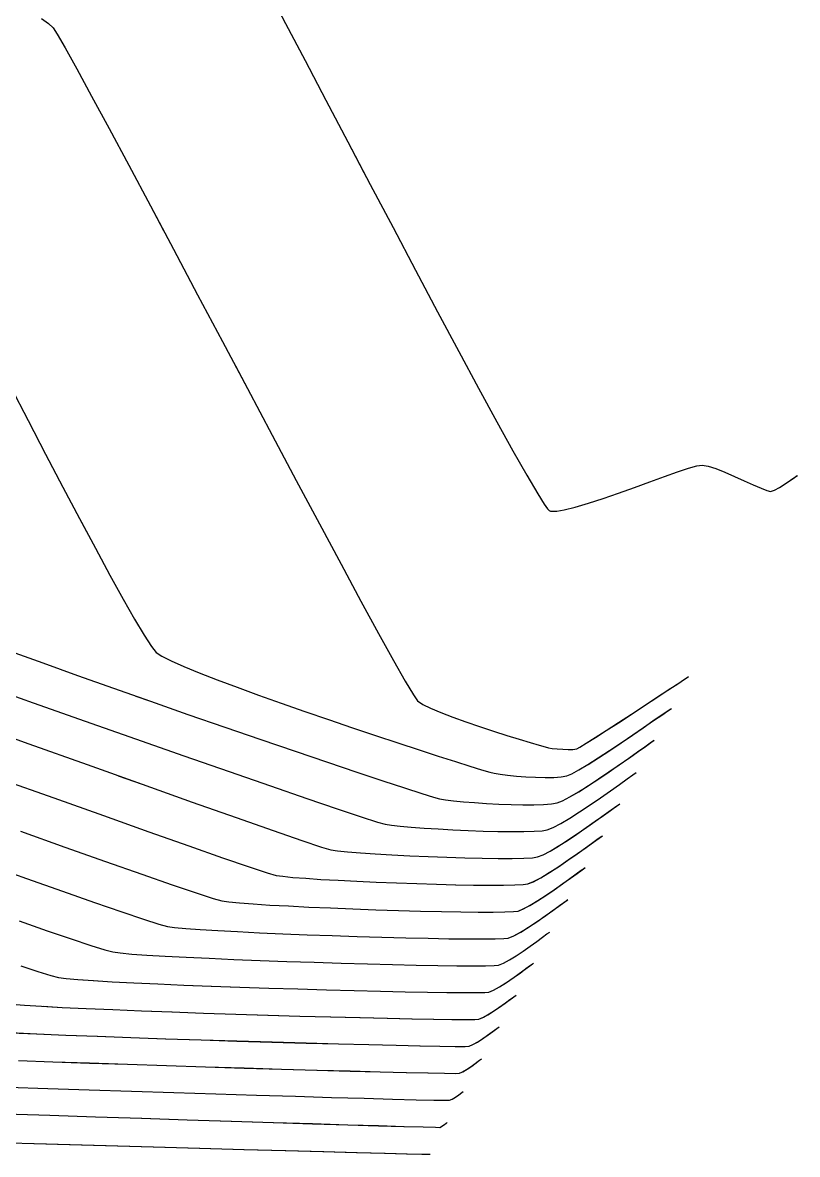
# Model space of a CAD drawing. Header units: metres. Extents: x 708868 to 711043, y 5411316 to 5413138.
# Drawn here: x 709448.2 to 709552.7, y 5411315.9 to 5411468.5 of the extents above; entities that cross this region are included whole.
import ezdxf

# ---------------------------------------------------------------- set-up
doc = ezdxf.new("R2010")
doc.units = ezdxf.units.M
for name, color, linetype in [('Rionegro 2010_Contours', 7, 'Continuous'), ('Rionegro 2014_Contours', 7, 'Continuous'), ('Rionegro 2018_Contours', 7, 'Continuous')]:
    doc.layers.add(name, color=color, linetype=linetype)

msp = doc.modelspace()

# ---------------------------------------------------------------- linework, layer by layer
at = {"layer": 'Rionegro 2010_Contours'}
for points in [[(709481.26, 5411472.94, 239), (709483.65, 5411468.39, 239), (709486.29, 5411463.39, 239), (709489.1, 5411458.03, 239), (709492.05, 5411452.42, 239), (709494.22, 5411448.29, 239)], [(709450.74, 5411469.02, 238), (709451.69, 5411468.35, 238), (709452.32, 5411467.79, 238), (709452.87, 5411466.95, 238), (709453.95, 5411465.07, 238), (709455.51, 5411462.24, 238), (709457.5, 5411458.59, 238), (709459.85, 5411454.22, 238), (709462.51, 5411449.25, 238), (709465.42, 5411443.78, 238), (709467.19, 5411440.46, 238)], [(709503.88, 5411430.02, 239), (709504.16, 5411429.5, 239), (709507.01, 5411424.16, 239), (709509.69, 5411419.18, 239), (709512.14, 5411414.67, 239), (709514.32, 5411410.73, 239), (709516.17, 5411407.46, 239), (709517.65, 5411404.95, 239), (709518.53, 5411403.57, 239), (709518.99, 5411402.94, 239), (709519.2, 5411402.72, 239), (709519.27, 5411402.67, 239), (709519.39, 5411402.63, 239), (709519.67, 5411402.59, 239), (709520.23, 5411402.61, 239), (709521.2, 5411402.77, 239), (709522.71, 5411403.14, 239), (709524.5, 5411403.67, 239), (709526.48, 5411404.32, 239), (709528.57, 5411405.05, 239), (709530.69, 5411405.82, 239), (709532.78, 5411406.58, 239), (709534.74, 5411407.29, 239), (709536.5, 5411407.92, 239), (709537.99, 5411408.41, 239), (709539.12, 5411408.73, 239), (709539.82, 5411408.83, 239), (709540.63, 5411408.69, 239), (709541.68, 5411408.34, 239), (709542.9, 5411407.86, 239), (709544.2, 5411407.29, 239), (709545.5, 5411406.7, 239), (709546.72, 5411406.15, 239), (709547.77, 5411405.69, 239), (709548.57, 5411405.38, 239), (709549.04, 5411405.28, 239), (709549.58, 5411405.44, 239), (709550.27, 5411405.81, 239), (709551.02, 5411406.28, 239), (709551.74, 5411406.77, 239), (709552.32, 5411407.18, 239), (709552.67, 5411407.41, 239)], [(709476.88, 5411422.2, 238), (709478.5, 5411419.16, 238), (709481.84, 5411412.87, 238), (709485.1, 5411406.74, 238), (709488.22, 5411400.9, 238), (709491.15, 5411395.44, 238), (709493.82, 5411390.48, 238), (709496.19, 5411386.12, 238), (709498.19, 5411382.49, 238), (709499.78, 5411379.69, 238), (709500.89, 5411377.83, 238), (709501.46, 5411377.01, 238), (709502.15, 5411376.56, 238), (709503.21, 5411376.04, 238), (709504.58, 5411375.46, 238), (709506.19, 5411374.84, 238), (709507.95, 5411374.21, 238), (709509.8, 5411373.57, 238), (709511.67, 5411372.95, 238), (709513.48, 5411372.37, 238), (709515.16, 5411371.85, 238), (709516.63, 5411371.4, 238), (709517.83, 5411371.05, 238), (709518.67, 5411370.81, 238), (709519.1, 5411370.7, 238), (709519.61, 5411370.62, 238), (709520.28, 5411370.55, 238), (709521.02, 5411370.5, 238), (709521.75, 5411370.47, 238), (709522.41, 5411370.49, 238), (709522.91, 5411370.57, 238), (709523.34, 5411370.79, 238), (709524.21, 5411371.31, 238), (709525.43, 5411372.08, 238), (709526.9, 5411373.02, 238), (709528.56, 5411374.09, 238), (709530.3, 5411375.23, 238), (709532.06, 5411376.39, 238), (709533.74, 5411377.49, 238), (709535.25, 5411378.5, 238), (709536.53, 5411379.34, 238), (709537.47, 5411379.96, 238), (709538.01, 5411380.31, 238)], [(709456.14, 5411401.12, 237), (709458, 5411397.63, 237), (709459.97, 5411393.98, 237), (709461.75, 5411390.76, 237), (709463.3, 5411388.03, 237), (709464.58, 5411385.87, 237), (709465.57, 5411384.35, 237), (709466.22, 5411383.56, 237), (709466.98, 5411383.06, 237), (709468.24, 5411382.43, 237), (709469.94, 5411381.68, 237), (709472.02, 5411380.82, 237), (709474.44, 5411379.88, 237), (709477.12, 5411378.87, 237), (709480.02, 5411377.81, 237), (709483.08, 5411376.72, 237), (709486.25, 5411375.61, 237), (709489.46, 5411374.5, 237), (709492.66, 5411373.41, 237), (709495.8, 5411372.35, 237), (709498.81, 5411371.35, 237), (709501.65, 5411370.42, 237), (709504.25, 5411369.57, 237), (709506.56, 5411368.83, 237), (709508.52, 5411368.21, 237), (709510.08, 5411367.73, 237), (709511.18, 5411367.41, 237), (709511.76, 5411367.26, 237), (709512.57, 5411367.13, 237), (709513.6, 5411367, 237), (709514.78, 5411366.88, 237), (709516.06, 5411366.79, 237), (709517.37, 5411366.72, 237), (709518.64, 5411366.69, 237), (709519.81, 5411366.71, 237), (709520.81, 5411366.78, 237), (709521.59, 5411366.92, 237), (709522.25, 5411367.2, 237), (709523.22, 5411367.73, 237), (709524.44, 5411368.46, 237), (709525.84, 5411369.35, 237), (709527.36, 5411370.35, 237), (709528.93, 5411371.39, 237), (709530.48, 5411372.44, 237), (709531.94, 5411373.45, 237), (709533.27, 5411374.36, 237), (709534.37, 5411375.12, 237), (709535.2, 5411375.69, 237), (709535.68, 5411376.02, 237)], [(709463.46, 5411377.67, 236), (709465.45, 5411376.97, 236), (709470.48, 5411375.21, 236), (709475.47, 5411373.48, 236), (709480.32, 5411371.81, 236), (709484.96, 5411370.23, 236), (709489.31, 5411368.75, 236), (709493.27, 5411367.42, 236), (709496.76, 5411366.25, 236), (709499.71, 5411365.28, 236), (709502.03, 5411364.53, 236), (709503.62, 5411364.04, 236), (709504.42, 5411363.82, 236), (709505.23, 5411363.69, 236), (709506.32, 5411363.56, 236), (709507.64, 5411363.43, 236), (709509.14, 5411363.31, 236), (709510.74, 5411363.2, 236), (709512.4, 5411363.11, 236), (709514.06, 5411363.05, 236), (709515.66, 5411363.01, 236), (709517.13, 5411363.01, 236), (709518.43, 5411363.05, 236), (709519.5, 5411363.14, 236), (709520.27, 5411363.28, 236), (709521.01, 5411363.57, 236), (709522, 5411364.09, 236), (709523.18, 5411364.78, 236), (709524.49, 5411365.61, 236), (709525.89, 5411366.52, 236), (709527.31, 5411367.48, 236), (709528.7, 5411368.44, 236), (709530.01, 5411369.36, 236), (709531.19, 5411370.19, 236), (709532.17, 5411370.89, 236), (709532.91, 5411371.42, 236), (709533.36, 5411371.72, 236)], [(709461.1, 5411366.94, 234), (709464.31, 5411365.79, 234), (709471.05, 5411363.39, 234), (709476.99, 5411361.29, 234), (709481.98, 5411359.54, 234), (709485.86, 5411358.19, 234), (709488.5, 5411357.31, 234), (709489.74, 5411356.94, 234), (709490.66, 5411356.8, 234), (709492.02, 5411356.67, 234), (709493.74, 5411356.53, 234), (709495.75, 5411356.39, 234), (709497.99, 5411356.26, 234), (709500.39, 5411356.14, 234), (709502.88, 5411356.03, 234), (709505.38, 5411355.94, 234), (709507.84, 5411355.87, 234), (709510.17, 5411355.81, 234), (709512.32, 5411355.79, 234), (709514.21, 5411355.79, 234), (709515.77, 5411355.82, 234), (709516.93, 5411355.88, 234), (709517.63, 5411355.99, 234), (709518.37, 5411356.28, 234), (709519.33, 5411356.78, 234), (709520.45, 5411357.45, 234), (709521.69, 5411358.24, 234), (709522.98, 5411359.1, 234), (709524.26, 5411359.98, 234), (709525.49, 5411360.85, 234), (709526.61, 5411361.64, 234), (709527.55, 5411362.32, 234), (709528.27, 5411362.83, 234), (709528.71, 5411363.13, 234)], [(709445.27, 5411366.49, 233), (709452.41, 5411363.94, 233), (709459.1, 5411361.55, 233), (709465.21, 5411359.38, 233), (709470.61, 5411357.47, 233), (709475.16, 5411355.88, 233), (709478.73, 5411354.66, 233), (709481.19, 5411353.85, 233), (709482.4, 5411353.5, 233), (709483.3, 5411353.37, 233), (709484.65, 5411353.23, 233), (709486.38, 5411353.1, 233), (709488.43, 5411352.96, 233), (709490.74, 5411352.83, 233), (709493.25, 5411352.7, 233), (709495.89, 5411352.59, 233), (709498.61, 5411352.48, 233), (709501.34, 5411352.38, 233), (709504.02, 5411352.3, 233), (709506.59, 5411352.24, 233), (709509, 5411352.19, 233), (709511.17, 5411352.17, 233), (709513.05, 5411352.17, 233), (709514.57, 5411352.2, 233), (709515.68, 5411352.25, 233), (709516.32, 5411352.34, 233), (709517.09, 5411352.65, 233), (709518.09, 5411353.18, 233), (709519.24, 5411353.88, 233), (709520.5, 5411354.7, 233), (709521.78, 5411355.57, 233), (709523.03, 5411356.45, 233), (709524.18, 5411357.27, 233), (709525.17, 5411357.97, 233), (709525.92, 5411358.52, 233), (709526.38, 5411358.83, 233)], [(709456.32, 5411356.45, 232), (709459.39, 5411355.37, 232), (709464.25, 5411353.66, 232), (709468.36, 5411352.23, 232), (709471.61, 5411351.13, 232), (709473.88, 5411350.39, 232), (709475.06, 5411350.06, 232), (709476, 5411349.92, 232), (709477.44, 5411349.78, 232), (709479.3, 5411349.64, 232), (709481.51, 5411349.5, 232), (709484.03, 5411349.37, 232), (709486.78, 5411349.23, 232), (709489.7, 5411349.1, 232), (709492.73, 5411348.98, 232), (709495.81, 5411348.87, 232), (709498.86, 5411348.77, 232), (709501.83, 5411348.69, 232), (709504.66, 5411348.62, 232), (709507.27, 5411348.58, 232), (709509.62, 5411348.55, 232), (709511.63, 5411348.55, 232), (709513.23, 5411348.57, 232), (709514.38, 5411348.62, 232), (709515, 5411348.69, 232), (709515.72, 5411348.98, 232), (709516.63, 5411349.46, 232), (709517.67, 5411350.09, 232), (709518.79, 5411350.82, 232), (709519.94, 5411351.6, 232), (709521.05, 5411352.38, 232), (709522.08, 5411353.12, 232), (709522.96, 5411353.76, 232), (709523.64, 5411354.24, 232), (709524.06, 5411354.54, 232)], [(709443.4, 5411354.96, 231), (709448.71, 5411353.07, 231), (709453.57, 5411351.35, 231), (709457.89, 5411349.84, 231), (709461.57, 5411348.58, 231), (709464.5, 5411347.59, 231), (709466.58, 5411346.93, 231), (709467.72, 5411346.61, 231), (709468.69, 5411346.48, 231), (709470.19, 5411346.34, 231), (709472.15, 5411346.19, 231), (709474.5, 5411346.05, 231), (709477.18, 5411345.91, 231), (709480.13, 5411345.76, 231), (709483.28, 5411345.63, 231), (709486.57, 5411345.5, 231), (709489.94, 5411345.38, 231), (709493.32, 5411345.26, 231), (709496.64, 5411345.17, 231), (709499.85, 5411345.08, 231), (709502.88, 5411345.01, 231), (709505.67, 5411344.96, 231), (709508.14, 5411344.93, 231), (709510.24, 5411344.92, 231), (709511.91, 5411344.94, 231), (709513.08, 5411344.98, 231), (709513.68, 5411345.05, 231), (709514.43, 5411345.34, 231), (709515.36, 5411345.85, 231), (709516.42, 5411346.5, 231), (709517.54, 5411347.24, 231), (709518.64, 5411348.02, 231), (709519.68, 5411348.76, 231), (709520.59, 5411349.42, 231), (709521.29, 5411349.93, 231), (709521.73, 5411350.24, 231)], [(709447.96, 5411341.28, 229), (709450.26, 5411340.53, 229), (709451.98, 5411340, 229), (709453.04, 5411339.73, 229), (709454.05, 5411339.6, 229), (709455.63, 5411339.45, 229), (709457.72, 5411339.31, 229), (709460.26, 5411339.16, 229), (709463.19, 5411339.01, 229), (709466.44, 5411338.86, 229), (709469.94, 5411338.71, 229), (709473.64, 5411338.57, 229), (709477.47, 5411338.43, 229), (709481.38, 5411338.3, 229), (709485.29, 5411338.18, 229), (709489.15, 5411338.07, 229), (709492.89, 5411337.96, 229), (709496.45, 5411337.88, 229), (709499.77, 5411337.8, 229), (709502.78, 5411337.75, 229), (709505.42, 5411337.71, 229), (709507.63, 5411337.69, 229), (709509.35, 5411337.69, 229), (709510.51, 5411337.71, 229), (709511.05, 5411337.75, 229), (709511.7, 5411338.02, 229), (709512.51, 5411338.47, 229), (709513.43, 5411339.05, 229), (709514.36, 5411339.69, 229), (709515.27, 5411340.33, 229), (709516.07, 5411340.92, 229), (709516.69, 5411341.38, 229), (709517.09, 5411341.65, 229)], [(709450.96, 5411335.84, 228), (709453.52, 5411335.7, 228), (709456.75, 5411335.54, 228), (709460.34, 5411335.39, 228), (709464.22, 5411335.23, 228), (709468.33, 5411335.08, 228), (709472.59, 5411334.93, 228), (709476.93, 5411334.79, 228), (709481.28, 5411334.65, 228), (709485.57, 5411334.53, 228), (709489.73, 5411334.41, 228), (709493.68, 5411334.31, 228), (709497.36, 5411334.23, 228), (709500.7, 5411334.16, 228), (709503.62, 5411334.1, 228), (709506.06, 5411334.07, 228), (709507.93, 5411334.06, 228), (709509.18, 5411334.07, 228), (709509.73, 5411334.11, 228), (709510.27, 5411334.33, 228), (709510.95, 5411334.71, 228), (709511.71, 5411335.19, 228), (709512.49, 5411335.72, 228), (709513.25, 5411336.26, 228), (709513.91, 5411336.74, 228), (709514.44, 5411337.13, 228), (709514.76, 5411337.35, 228)], [(709446.58, 5411332.28, 227), (709450.08, 5411332.12, 227), (709454.01, 5411331.96, 227), (709458.26, 5411331.8, 227), (709462.78, 5411331.63, 227), (709467.48, 5411331.47, 227), (709472.27, 5411331.31, 227), (709477.07, 5411331.16, 227), (709481.82, 5411331.02, 227), (709486.42, 5411330.89, 227), (709490.8, 5411330.77, 227), (709494.87, 5411330.67, 227), (709498.55, 5411330.58, 227), (709501.78, 5411330.51, 227), (709504.45, 5411330.46, 227), (709506.51, 5411330.44, 227), (709507.85, 5411330.44, 227), (709508.41, 5411330.46, 227), (709508.92, 5411330.67, 227), (709509.56, 5411331.04, 227), (709510.27, 5411331.51, 227), (709510.97, 5411332, 227), (709511.61, 5411332.46, 227), (709512.12, 5411332.84, 227), (709512.44, 5411333.06, 227)], [(709447.64, 5411328.54, 226), (709452.28, 5411328.37, 226), (709457.2, 5411328.19, 226), (709462.33, 5411328.02, 226), (709467.58, 5411327.85, 226), (709472.84, 5411327.68, 226), (709478.05, 5411327.52, 226), (709483.09, 5411327.37, 226), (709487.89, 5411327.23, 226), (709492.36, 5411327.11, 226), (709496.4, 5411327.01, 226), (709499.93, 5411326.92, 226), (709502.85, 5411326.86, 226), (709505.08, 5411326.82, 226), (709506.52, 5411326.8, 226), (709507.09, 5411326.81, 226), (709507.55, 5411327.01, 226), (709508.13, 5411327.36, 226), (709508.75, 5411327.78, 226), (709509.34, 5411328.21, 226), (709509.82, 5411328.56, 226), (709510.11, 5411328.76, 226)], [(709445.86, 5411321.35, 224), (709451.87, 5411321.15, 224), (709458.03, 5411320.94, 224), (709464.23, 5411320.74, 224), (709470.37, 5411320.54, 224), (709476.32, 5411320.36, 224), (709481.99, 5411320.18, 224), (709487.27, 5411320.01, 224), (709492.03, 5411319.87, 224), (709496.19, 5411319.74, 224), (709499.61, 5411319.64, 224), (709502.21, 5411319.57, 224), (709503.86, 5411319.53, 224), (709504.46, 5411319.52, 224), (709504.7, 5411319.64, 224), (709505.01, 5411319.84, 224), (709505.29, 5411320.05, 224), (709505.46, 5411320.17, 224)], [(709449.85, 5411317.34, 223), (709452.97, 5411317.25, 223), (709459.44, 5411317.06, 223), (709465.86, 5411316.88, 223), (709472.11, 5411316.7, 223), (709478.09, 5411316.54, 223), (709483.69, 5411316.39, 223), (709488.8, 5411316.25, 223), (709493.3, 5411316.14, 223), (709497.1, 5411316.04, 223), (709500.07, 5411315.96, 223), (709502.12, 5411315.9, 223), (709503.14, 5411315.88, 223)]]:
    msp.add_polyline3d(points, dxfattribs=at)
at = {"layer": 'Rionegro 2014_Contours'}
for points in [[(709481.26, 5411472.94, 239), (709483.65, 5411468.39, 239), (709486.29, 5411463.39, 239), (709489.1, 5411458.03, 239), (709492.05, 5411452.42, 239), (709495.08, 5411446.65, 239), (709498.14, 5411440.85, 239), (709501.19, 5411435.09, 239), (709504.16, 5411429.5, 239), (709507.01, 5411424.16, 239), (709509.69, 5411419.18, 239), (709512.14, 5411414.67, 239), (709514.32, 5411410.73, 239), (709516.17, 5411407.46, 239), (709517.65, 5411404.95, 239), (709518.53, 5411403.57, 239), (709518.99, 5411402.94, 239), (709519.2, 5411402.72, 239), (709519.27, 5411402.67, 239), (709519.39, 5411402.63, 239), (709519.67, 5411402.59, 239), (709520.23, 5411402.61, 239), (709521.2, 5411402.77, 239), (709522.71, 5411403.14, 239), (709524.5, 5411403.67, 239), (709526.48, 5411404.32, 239), (709528.57, 5411405.05, 239), (709530.69, 5411405.82, 239), (709532.78, 5411406.58, 239), (709534.74, 5411407.29, 239), (709536.5, 5411407.92, 239), (709537.99, 5411408.41, 239), (709539.12, 5411408.73, 239), (709539.82, 5411408.83, 239), (709540.63, 5411408.69, 239), (709541.68, 5411408.34, 239), (709542.9, 5411407.86, 239), (709544.21, 5411407.29, 239), (709545.51, 5411406.7, 239), (709546.72, 5411406.15, 239), (709547.77, 5411405.69, 239), (709548.57, 5411405.38, 239), (709549.04, 5411405.28, 239), (709549.57, 5411405.44, 239), (709550.26, 5411405.8, 239), (709551.01, 5411406.28, 239), (709551.72, 5411406.76, 239), (709552.3, 5411407.17, 239), (709552.65, 5411407.4, 239)], [(709450.74, 5411469.02, 238), (709451.69, 5411468.35, 238), (709452.32, 5411467.79, 238), (709452.87, 5411466.95, 238), (709453.95, 5411465.07, 238), (709455.51, 5411462.24, 238), (709457.5, 5411458.59, 238), (709459.85, 5411454.22, 238), (709462.51, 5411449.25, 238), (709465.42, 5411443.78, 238), (709468.54, 5411437.93, 238), (709471.79, 5411431.8, 238), (709475.13, 5411425.5, 238), (709478.5, 5411419.16, 238), (709481.84, 5411412.87, 238), (709485.1, 5411406.74, 238), (709488.22, 5411400.9, 238), (709491.15, 5411395.44, 238), (709493.82, 5411390.48, 238), (709496.19, 5411386.12, 238), (709498.19, 5411382.49, 238), (709499.78, 5411379.69, 238), (709500.89, 5411377.83, 238), (709501.46, 5411377.01, 238), (709502.15, 5411376.56, 238), (709503.21, 5411376.04, 238), (709504.58, 5411375.46, 238), (709506.19, 5411374.84, 238), (709507.95, 5411374.21, 238), (709509.8, 5411373.57, 238), (709511.67, 5411372.95, 238), (709513.48, 5411372.37, 238), (709515.16, 5411371.85, 238), (709516.63, 5411371.4, 238), (709517.83, 5411371.05, 238), (709518.67, 5411370.81, 238), (709519.1, 5411370.7, 238), (709519.61, 5411370.62, 238), (709520.28, 5411370.55, 238), (709521.02, 5411370.5, 238), (709521.75, 5411370.47, 238), (709522.41, 5411370.49, 238), (709522.91, 5411370.57, 238), (709523.34, 5411370.79, 238), (709524.21, 5411371.31, 238), (709525.42, 5411372.07, 238), (709526.88, 5411373.01, 238), (709528.53, 5411374.08, 238), (709530.27, 5411375.21, 238), (709532.02, 5411376.36, 238), (709533.69, 5411377.46, 238), (709535.2, 5411378.46, 238), (709536.47, 5411379.3, 238), (709537.41, 5411379.92, 238), (709537.94, 5411380.27, 238)], [(709446.54, 5411419.43, 237), (709448.93, 5411414.84, 237), (709451.3, 5411410.3, 237), (709453.63, 5411405.86, 237), (709455.87, 5411401.61, 237), (709458, 5411397.63, 237), (709459.97, 5411393.98, 237), (709461.75, 5411390.76, 237), (709463.3, 5411388.03, 237), (709464.58, 5411385.87, 237), (709465.57, 5411384.35, 237), (709466.22, 5411383.56, 237), (709466.98, 5411383.06, 237), (709468.24, 5411382.43, 237), (709469.94, 5411381.68, 237), (709472.02, 5411380.82, 237), (709474.44, 5411379.88, 237), (709477.12, 5411378.87, 237), (709480.02, 5411377.81, 237), (709483.08, 5411376.72, 237), (709486.25, 5411375.61, 237), (709489.46, 5411374.5, 237), (709492.66, 5411373.41, 237), (709495.8, 5411372.35, 237), (709498.81, 5411371.35, 237), (709501.65, 5411370.42, 237), (709504.25, 5411369.57, 237), (709506.56, 5411368.83, 237), (709508.52, 5411368.21, 237), (709510.08, 5411367.73, 237), (709511.18, 5411367.41, 237), (709511.76, 5411367.26, 237), (709512.57, 5411367.13, 237), (709513.6, 5411367, 237), (709514.78, 5411366.88, 237), (709516.06, 5411366.79, 237), (709517.37, 5411366.72, 237), (709518.64, 5411366.69, 237), (709519.81, 5411366.71, 237), (709520.81, 5411366.78, 237), (709521.59, 5411366.92, 237), (709522.25, 5411367.2, 237), (709523.21, 5411367.73, 237), (709524.43, 5411368.46, 237), (709525.82, 5411369.34, 237), (709527.33, 5411370.33, 237), (709528.89, 5411371.37, 237), (709530.43, 5411372.41, 237), (709531.89, 5411373.41, 237), (709533.2, 5411374.32, 237), (709534.3, 5411375.08, 237), (709535.13, 5411375.65, 237), (709535.61, 5411375.97, 237)], [(709446.52, 5411383.75, 236), (709450.91, 5411382.15, 236), (709455.58, 5411380.46, 236), (709460.45, 5411378.73, 236), (709465.45, 5411376.97, 236), (709470.48, 5411375.21, 236), (709475.47, 5411373.48, 236), (709480.32, 5411371.81, 236), (709484.96, 5411370.23, 236), (709489.31, 5411368.75, 236), (709493.27, 5411367.42, 236), (709496.76, 5411366.25, 236), (709499.71, 5411365.28, 236), (709502.03, 5411364.53, 236), (709503.62, 5411364.04, 236), (709504.42, 5411363.82, 236), (709505.23, 5411363.69, 236), (709506.32, 5411363.56, 236), (709507.64, 5411363.43, 236), (709509.14, 5411363.31, 236), (709510.74, 5411363.2, 236), (709512.41, 5411363.11, 236), (709514.06, 5411363.05, 236), (709515.66, 5411363.01, 236), (709517.14, 5411363.01, 236), (709518.44, 5411363.05, 236), (709519.5, 5411363.14, 236), (709520.27, 5411363.28, 236), (709521.01, 5411363.57, 236), (709521.99, 5411364.08, 236), (709523.16, 5411364.77, 236), (709524.47, 5411365.59, 236), (709525.85, 5411366.5, 236), (709527.26, 5411367.46, 236), (709528.65, 5411368.41, 236), (709529.95, 5411369.32, 236), (709531.12, 5411370.15, 236), (709532.1, 5411370.85, 236), (709532.83, 5411371.37, 236), (709533.27, 5411371.67, 236)], [(709442.56, 5411379.28, 235), (709449.61, 5411376.78, 235), (709456.61, 5411374.31, 235), (709463.42, 5411371.91, 235), (709469.94, 5411369.62, 235), (709476.04, 5411367.5, 235), (709481.61, 5411365.57, 235), (709486.51, 5411363.88, 235), (709490.63, 5411362.47, 235), (709493.84, 5411361.39, 235), (709496.03, 5411360.68, 235), (709497.08, 5411360.38, 235), (709497.92, 5411360.25, 235), (709499.12, 5411360.12, 235), (709500.61, 5411359.99, 235), (709502.33, 5411359.87, 235), (709504.23, 5411359.75, 235), (709506.23, 5411359.64, 235), (709508.28, 5411359.55, 235), (709510.32, 5411359.47, 235), (709512.29, 5411359.42, 235), (709514.13, 5411359.4, 235), (709515.78, 5411359.4, 235), (709517.17, 5411359.44, 235), (709518.25, 5411359.52, 235), (709518.95, 5411359.63, 235), (709519.73, 5411359.94, 235), (709520.76, 5411360.48, 235), (709521.97, 5411361.21, 235), (709523.31, 5411362.07, 235), (709524.71, 5411363, 235), (709526.12, 5411363.96, 235), (709527.46, 5411364.9, 235), (709528.67, 5411365.76, 235), (709529.7, 5411366.5, 235), (709530.48, 5411367.05, 235), (709530.94, 5411367.37, 235)], [(709440.79, 5411374.21, 234), (709449.03, 5411371.25, 234), (709456.92, 5411368.43, 234), (709464.31, 5411365.79, 234), (709471.05, 5411363.39, 234), (709476.99, 5411361.29, 234), (709481.98, 5411359.54, 234), (709485.86, 5411358.19, 234), (709488.5, 5411357.31, 234), (709489.74, 5411356.94, 234), (709490.66, 5411356.8, 234), (709492.02, 5411356.67, 234), (709493.74, 5411356.53, 234), (709495.75, 5411356.39, 234), (709498, 5411356.26, 234), (709500.4, 5411356.14, 234), (709502.88, 5411356.04, 234), (709505.39, 5411355.94, 234), (709507.84, 5411355.87, 234), (709510.18, 5411355.81, 234), (709512.32, 5411355.79, 234), (709514.21, 5411355.79, 234), (709515.77, 5411355.82, 234), (709516.94, 5411355.88, 234), (709517.63, 5411355.99, 234), (709518.37, 5411356.27, 234), (709519.32, 5411356.77, 234), (709520.43, 5411357.44, 234), (709521.66, 5411358.22, 234), (709522.93, 5411359.07, 234), (709524.21, 5411359.95, 234), (709525.42, 5411360.8, 234), (709526.53, 5411361.59, 234), (709527.46, 5411362.26, 234), (709528.18, 5411362.77, 234), (709528.61, 5411363.07, 234)], [(709445.27, 5411366.49, 233), (709452.41, 5411363.94, 233), (709459.1, 5411361.55, 233), (709465.21, 5411359.38, 233), (709470.61, 5411357.47, 233), (709475.16, 5411355.88, 233), (709478.73, 5411354.66, 233), (709481.19, 5411353.85, 233), (709482.4, 5411353.5, 233), (709483.3, 5411353.37, 233), (709484.65, 5411353.23, 233), (709486.38, 5411353.1, 233), (709488.43, 5411352.96, 233), (709490.74, 5411352.83, 233), (709493.25, 5411352.71, 233), (709495.89, 5411352.59, 233), (709498.61, 5411352.48, 233), (709501.34, 5411352.38, 233), (709504.02, 5411352.3, 233), (709506.6, 5411352.24, 233), (709509, 5411352.19, 233), (709511.17, 5411352.17, 233), (709513.05, 5411352.17, 233), (709514.58, 5411352.2, 233), (709515.69, 5411352.25, 233), (709516.32, 5411352.34, 233), (709517.08, 5411352.64, 233), (709518.07, 5411353.17, 233), (709519.22, 5411353.87, 233), (709520.46, 5411354.67, 233), (709521.73, 5411355.54, 233), (709522.96, 5411356.4, 233), (709524.1, 5411357.21, 233), (709525.07, 5411357.91, 233), (709525.82, 5411358.45, 233), (709526.28, 5411358.77, 233)], [(709447.91, 5411359.44, 232), (709453.9, 5411357.31, 232), (709459.39, 5411355.37, 232), (709464.25, 5411353.66, 232), (709468.36, 5411352.23, 232), (709471.61, 5411351.13, 232), (709473.88, 5411350.39, 232), (709475.06, 5411350.06, 232), (709476, 5411349.92, 232), (709477.44, 5411349.78, 232), (709479.3, 5411349.64, 232), (709481.52, 5411349.5, 232), (709484.03, 5411349.37, 232), (709486.79, 5411349.23, 232), (709489.71, 5411349.1, 232), (709492.74, 5411348.98, 232), (709495.81, 5411348.87, 232), (709498.87, 5411348.78, 232), (709501.84, 5411348.69, 232), (709504.66, 5411348.63, 232), (709507.28, 5411348.58, 232), (709509.62, 5411348.55, 232), (709511.63, 5411348.55, 232), (709513.24, 5411348.57, 232), (709514.38, 5411348.62, 232), (709515, 5411348.69, 232), (709515.71, 5411348.97, 232), (709516.61, 5411349.45, 232), (709517.64, 5411350.07, 232), (709518.75, 5411350.79, 232), (709519.88, 5411351.56, 232), (709520.98, 5411352.34, 232), (709521.99, 5411353.06, 232), (709522.86, 5411353.69, 232), (709523.53, 5411354.18, 232), (709523.95, 5411354.47, 232)], [(709443.4, 5411354.96, 231), (709448.71, 5411353.07, 231), (709453.57, 5411351.35, 231), (709457.89, 5411349.84, 231), (709461.57, 5411348.58, 231), (709464.5, 5411347.59, 231), (709466.58, 5411346.93, 231), (709467.72, 5411346.61, 231), (709468.69, 5411346.48, 231), (709470.19, 5411346.34, 231), (709472.15, 5411346.2, 231), (709474.5, 5411346.05, 231), (709477.18, 5411345.91, 231), (709480.13, 5411345.77, 231), (709483.29, 5411345.63, 231), (709486.58, 5411345.5, 231), (709489.95, 5411345.38, 231), (709493.32, 5411345.27, 231), (709496.65, 5411345.17, 231), (709499.86, 5411345.08, 231), (709502.89, 5411345.01, 231), (709505.67, 5411344.96, 231), (709508.15, 5411344.93, 231), (709510.25, 5411344.92, 231), (709511.91, 5411344.94, 231), (709513.08, 5411344.98, 231), (709513.68, 5411345.05, 231), (709514.42, 5411345.34, 231), (709515.34, 5411345.84, 231), (709516.38, 5411346.48, 231), (709517.48, 5411347.21, 231), (709518.57, 5411347.97, 231), (709519.59, 5411348.71, 231), (709520.48, 5411349.35, 231), (709521.18, 5411349.86, 231), (709521.61, 5411350.16, 231)], [(709447.72, 5411347.36, 230), (709451.51, 5411346.04, 230), (709454.76, 5411344.93, 230), (709457.38, 5411344.06, 230), (709459.28, 5411343.46, 230), (709460.38, 5411343.17, 230), (709461.37, 5411343.04, 230), (709462.92, 5411342.89, 230), (709464.95, 5411342.75, 230), (709467.41, 5411342.6, 230), (709470.23, 5411342.46, 230), (709473.35, 5411342.31, 230), (709476.69, 5411342.17, 230), (709480.21, 5411342.03, 230), (709483.83, 5411341.9, 230), (709487.49, 5411341.78, 230), (709491.13, 5411341.67, 230), (709494.68, 5411341.57, 230), (709498.08, 5411341.48, 230), (709501.27, 5411341.41, 230), (709504.19, 5411341.36, 230), (709506.76, 5411341.32, 230), (709508.93, 5411341.31, 230), (709510.63, 5411341.31, 230), (709511.79, 5411341.34, 230), (709512.36, 5411341.4, 230), (709513.02, 5411341.66, 230), (709513.83, 5411342.09, 230), (709514.73, 5411342.65, 230), (709515.69, 5411343.29, 230), (709516.63, 5411343.95, 230), (709517.52, 5411344.59, 230), (709518.29, 5411345.15, 230), (709518.9, 5411345.6, 230), (709519.28, 5411345.86, 230)], [(709447.96, 5411341.28, 229), (709450.26, 5411340.53, 229), (709451.98, 5411340, 229), (709453.04, 5411339.73, 229), (709454.05, 5411339.6, 229), (709455.63, 5411339.45, 229), (709457.73, 5411339.31, 229), (709460.27, 5411339.16, 229), (709463.19, 5411339.01, 229), (709466.44, 5411338.86, 229), (709469.95, 5411338.71, 229), (709473.65, 5411338.57, 229), (709477.49, 5411338.43, 229), (709481.39, 5411338.3, 229), (709485.3, 5411338.18, 229), (709489.16, 5411338.07, 229), (709492.9, 5411337.97, 229), (709496.46, 5411337.88, 229), (709499.78, 5411337.81, 229), (709502.79, 5411337.75, 229), (709505.43, 5411337.71, 229), (709507.64, 5411337.69, 229), (709509.35, 5411337.69, 229), (709510.51, 5411337.71, 229), (709511.05, 5411337.75, 229), (709511.68, 5411338.01, 229), (709512.48, 5411338.46, 229), (709513.37, 5411339.02, 229), (709514.29, 5411339.65, 229), (709515.17, 5411340.28, 229), (709515.95, 5411340.85, 229), (709516.57, 5411341.29, 229), (709516.95, 5411341.56, 229)], [(709446.75, 5411336.15, 228), (709448.45, 5411336.01, 228), (709450.74, 5411335.86, 228), (709453.53, 5411335.7, 228), (709456.75, 5411335.55, 228), (709460.34, 5411335.39, 228), (709464.23, 5411335.23, 228), (709468.34, 5411335.08, 228), (709472.6, 5411334.93, 228), (709476.94, 5411334.79, 228), (709481.29, 5411334.66, 228), (709485.58, 5411334.53, 228), (709489.74, 5411334.42, 228), (709493.7, 5411334.32, 228), (709497.38, 5411334.23, 228), (709500.71, 5411334.16, 228), (709503.63, 5411334.11, 228), (709506.07, 5411334.08, 228), (709507.94, 5411334.06, 228), (709509.18, 5411334.07, 228), (709509.73, 5411334.11, 228), (709510.34, 5411334.37, 228), (709511.12, 5411334.81, 228), (709511.98, 5411335.38, 228), (709512.84, 5411335.98, 228), (709513.62, 5411336.54, 228), (709514.24, 5411336.99, 228), (709514.62, 5411337.26, 228)], [(709446.58, 5411332.29, 227), (709450.09, 5411332.13, 227), (709454.01, 5411331.96, 227), (709458.27, 5411331.8, 227), (709462.79, 5411331.63, 227), (709467.49, 5411331.47, 227), (709472.28, 5411331.32, 227), (709477.09, 5411331.17, 227), (709481.83, 5411331.03, 227), (709486.43, 5411330.9, 227), (709490.81, 5411330.78, 227), (709494.88, 5411330.67, 227), (709498.57, 5411330.59, 227), (709501.79, 5411330.52, 227), (709504.47, 5411330.47, 227), (709506.51, 5411330.44, 227), (709507.86, 5411330.44, 227), (709508.41, 5411330.46, 227), (709508.9, 5411330.67, 227), (709509.52, 5411331.02, 227), (709510.2, 5411331.47, 227), (709510.88, 5411331.94, 227), (709511.5, 5411332.39, 227), (709511.99, 5411332.75, 227), (709512.29, 5411332.96, 227)], [(709447.65, 5411328.54, 226), (709452.29, 5411328.37, 226), (709457.21, 5411328.2, 226), (709462.35, 5411328.02, 226), (709467.59, 5411327.85, 226), (709472.86, 5411327.68, 226), (709478.06, 5411327.53, 226), (709483.11, 5411327.38, 226), (709487.91, 5411327.24, 226), (709492.38, 5411327.12, 226), (709496.42, 5411327.01, 226), (709499.94, 5411326.92, 226), (709502.86, 5411326.86, 226), (709505.09, 5411326.82, 226), (709506.53, 5411326.8, 226), (709507.09, 5411326.81, 226), (709507.52, 5411327, 226), (709508.07, 5411327.33, 226), (709508.67, 5411327.73, 226), (709509.23, 5411328.13, 226), (709509.68, 5411328.47, 226), (709509.96, 5411328.66, 226)], [(709446.25, 5411324.95, 225), (709451.59, 5411324.76, 225), (709457.16, 5411324.58, 225), (709462.86, 5411324.39, 225), (709468.59, 5411324.21, 225), (709474.26, 5411324.03, 225), (709479.75, 5411323.86, 225), (709484.98, 5411323.71, 225), (709489.85, 5411323.56, 225), (709494.25, 5411323.44, 225), (709498.08, 5411323.34, 225), (709501.25, 5411323.25, 225), (709503.65, 5411323.2, 225), (709505.2, 5411323.17, 225), (709505.78, 5411323.17, 225), (709506.12, 5411323.33, 225), (709506.56, 5411323.6, 225), (709507.01, 5411323.92, 225), (709507.4, 5411324.2, 225), (709507.62, 5411324.36, 225)], [(709445.87, 5411321.35, 224), (709451.88, 5411321.15, 224), (709458.04, 5411320.95, 224), (709464.25, 5411320.75, 224), (709470.38, 5411320.55, 224), (709476.34, 5411320.36, 224), (709482.01, 5411320.18, 224), (709487.28, 5411320.02, 224), (709492.05, 5411319.87, 224), (709496.2, 5411319.75, 224), (709499.63, 5411319.65, 224), (709502.22, 5411319.57, 224), (709503.86, 5411319.53, 224), (709504.46, 5411319.52, 224), (709504.74, 5411319.67, 224), (709505.08, 5411319.91, 224), (709505.29, 5411320.06, 224)], [(709446.5, 5411317.45, 223), (709452.91, 5411317.25, 223), (709459.38, 5411317.06, 223), (709465.79, 5411316.88, 223), (709472.04, 5411316.7, 223), (709478.01, 5411316.54, 223), (709483.6, 5411316.39, 223), (709488.7, 5411316.26, 223), (709493.2, 5411316.14, 223), (709496.99, 5411316.04, 223), (709499.96, 5411315.96, 223), (709502.01, 5411315.91, 223), (709503.02, 5411315.88, 223)]]:
    msp.add_polyline3d(points, dxfattribs=at)
at = {"layer": 'Rionegro 2018_Contours'}
for points in [[(709481.26, 5411472.94, 239), (709483.65, 5411468.39, 239), (709486.29, 5411463.39, 239), (709489.1, 5411458.03, 239), (709492.05, 5411452.42, 239), (709495.08, 5411446.65, 239), (709498.14, 5411440.85, 239), (709501.19, 5411435.09, 239), (709504.16, 5411429.5, 239), (709507.01, 5411424.16, 239), (709509.69, 5411419.18, 239), (709512.14, 5411414.67, 239), (709514.32, 5411410.73, 239), (709516.17, 5411407.46, 239), (709517.65, 5411404.95, 239), (709518.53, 5411403.57, 239), (709518.99, 5411402.94, 239), (709519.2, 5411402.72, 239), (709519.27, 5411402.67, 239), (709519.39, 5411402.63, 239), (709519.67, 5411402.59, 239), (709520.23, 5411402.61, 239), (709521.2, 5411402.77, 239), (709522.71, 5411403.14, 239), (709524.5, 5411403.67, 239), (709526.48, 5411404.32, 239), (709528.57, 5411405.05, 239), (709530.69, 5411405.82, 239), (709532.78, 5411406.58, 239), (709534.74, 5411407.29, 239), (709536.5, 5411407.92, 239), (709537.99, 5411408.41, 239), (709539.12, 5411408.73, 239), (709539.82, 5411408.83, 239), (709540.63, 5411408.69, 239), (709541.68, 5411408.34, 239), (709542.9, 5411407.86, 239), (709544.21, 5411407.29, 239), (709545.51, 5411406.7, 239), (709546.72, 5411406.15, 239), (709547.77, 5411405.69, 239), (709548.57, 5411405.38, 239), (709549.04, 5411405.28, 239), (709549.57, 5411405.44, 239), (709550.26, 5411405.8, 239), (709551.01, 5411406.28, 239), (709551.72, 5411406.76, 239), (709552.3, 5411407.17, 239), (709552.65, 5411407.4, 239)], [(709450.74, 5411469.02, 238), (709451.69, 5411468.35, 238), (709452.32, 5411467.79, 238), (709452.87, 5411466.95, 238), (709453.95, 5411465.07, 238), (709455.51, 5411462.24, 238), (709457.5, 5411458.59, 238), (709459.85, 5411454.22, 238), (709462.51, 5411449.25, 238), (709465.42, 5411443.78, 238), (709468.54, 5411437.93, 238), (709471.79, 5411431.8, 238), (709475.13, 5411425.5, 238), (709478.5, 5411419.16, 238), (709481.84, 5411412.87, 238), (709485.1, 5411406.74, 238), (709488.22, 5411400.9, 238), (709491.15, 5411395.44, 238), (709493.82, 5411390.48, 238), (709496.19, 5411386.12, 238), (709498.19, 5411382.49, 238), (709499.78, 5411379.69, 238), (709500.89, 5411377.83, 238), (709501.46, 5411377.01, 238), (709502.15, 5411376.56, 238), (709503.21, 5411376.04, 238), (709504.58, 5411375.46, 238), (709506.19, 5411374.84, 238), (709507.95, 5411374.21, 238), (709509.8, 5411373.57, 238), (709511.67, 5411372.95, 238), (709513.48, 5411372.37, 238), (709515.16, 5411371.85, 238), (709516.63, 5411371.4, 238), (709517.83, 5411371.05, 238), (709518.67, 5411370.81, 238), (709519.1, 5411370.7, 238), (709519.61, 5411370.62, 238), (709520.28, 5411370.55, 238), (709521.02, 5411370.5, 238), (709521.75, 5411370.47, 238), (709522.41, 5411370.49, 238), (709522.91, 5411370.57, 238), (709523.34, 5411370.79, 238), (709524.21, 5411371.31, 238), (709525.42, 5411372.07, 238), (709526.88, 5411373.01, 238), (709528.53, 5411374.08, 238), (709530.27, 5411375.21, 238), (709532.02, 5411376.36, 238), (709533.69, 5411377.46, 238), (709535.2, 5411378.46, 238), (709536.47, 5411379.3, 238), (709537.41, 5411379.92, 238), (709537.94, 5411380.27, 238)], [(709446.54, 5411419.43, 237), (709448.93, 5411414.84, 237), (709451.3, 5411410.3, 237), (709453.63, 5411405.86, 237), (709455.87, 5411401.61, 237), (709458, 5411397.63, 237), (709459.97, 5411393.98, 237), (709461.75, 5411390.76, 237), (709463.3, 5411388.03, 237), (709464.58, 5411385.87, 237), (709465.57, 5411384.35, 237), (709466.22, 5411383.56, 237), (709466.98, 5411383.06, 237), (709468.24, 5411382.43, 237), (709469.94, 5411381.68, 237), (709472.02, 5411380.82, 237), (709474.44, 5411379.88, 237), (709477.12, 5411378.87, 237), (709480.02, 5411377.81, 237), (709483.08, 5411376.72, 237), (709486.25, 5411375.61, 237), (709489.46, 5411374.5, 237), (709492.66, 5411373.41, 237), (709495.8, 5411372.35, 237), (709498.81, 5411371.35, 237), (709501.65, 5411370.42, 237), (709504.25, 5411369.57, 237), (709506.56, 5411368.83, 237), (709508.52, 5411368.21, 237), (709510.08, 5411367.73, 237), (709511.18, 5411367.41, 237), (709511.76, 5411367.26, 237), (709512.57, 5411367.13, 237), (709513.6, 5411367, 237), (709514.78, 5411366.88, 237), (709516.06, 5411366.79, 237), (709517.37, 5411366.72, 237), (709518.64, 5411366.69, 237), (709519.81, 5411366.71, 237), (709520.81, 5411366.78, 237), (709521.59, 5411366.92, 237), (709522.25, 5411367.2, 237), (709523.21, 5411367.73, 237), (709524.43, 5411368.46, 237), (709525.82, 5411369.34, 237), (709527.33, 5411370.33, 237), (709528.89, 5411371.37, 237), (709530.43, 5411372.41, 237), (709531.89, 5411373.41, 237), (709533.2, 5411374.32, 237), (709534.3, 5411375.08, 237), (709535.13, 5411375.65, 237), (709535.61, 5411375.97, 237)], [(709446.52, 5411383.75, 236), (709450.91, 5411382.15, 236), (709455.58, 5411380.46, 236), (709460.45, 5411378.73, 236), (709465.45, 5411376.97, 236), (709470.48, 5411375.21, 236), (709475.47, 5411373.48, 236), (709480.32, 5411371.81, 236), (709484.96, 5411370.23, 236), (709489.31, 5411368.75, 236), (709493.27, 5411367.42, 236), (709496.76, 5411366.25, 236), (709499.71, 5411365.28, 236), (709502.03, 5411364.53, 236), (709503.62, 5411364.04, 236), (709504.42, 5411363.82, 236), (709505.23, 5411363.69, 236), (709506.32, 5411363.56, 236), (709507.64, 5411363.43, 236), (709509.14, 5411363.31, 236), (709510.74, 5411363.2, 236), (709512.41, 5411363.11, 236), (709514.06, 5411363.05, 236), (709515.66, 5411363.01, 236), (709517.14, 5411363.01, 236), (709518.44, 5411363.05, 236), (709519.5, 5411363.14, 236), (709520.27, 5411363.28, 236), (709521.01, 5411363.57, 236), (709521.99, 5411364.08, 236), (709523.16, 5411364.77, 236), (709524.47, 5411365.59, 236), (709525.85, 5411366.5, 236), (709527.26, 5411367.46, 236), (709528.65, 5411368.41, 236), (709529.95, 5411369.32, 236), (709531.12, 5411370.15, 236), (709532.1, 5411370.85, 236), (709532.83, 5411371.37, 236), (709533.27, 5411371.67, 236)], [(709442.56, 5411379.28, 235), (709449.61, 5411376.78, 235), (709456.61, 5411374.31, 235), (709463.42, 5411371.91, 235), (709469.94, 5411369.62, 235), (709476.04, 5411367.5, 235), (709481.61, 5411365.57, 235), (709486.51, 5411363.88, 235), (709490.63, 5411362.47, 235), (709493.84, 5411361.39, 235), (709496.03, 5411360.68, 235), (709497.08, 5411360.38, 235), (709497.92, 5411360.25, 235), (709499.12, 5411360.12, 235), (709500.61, 5411359.99, 235), (709502.33, 5411359.87, 235), (709504.23, 5411359.75, 235), (709506.23, 5411359.64, 235), (709508.28, 5411359.55, 235), (709510.32, 5411359.47, 235), (709512.29, 5411359.42, 235), (709514.13, 5411359.4, 235), (709515.78, 5411359.4, 235), (709517.17, 5411359.44, 235), (709518.25, 5411359.52, 235), (709518.95, 5411359.63, 235), (709519.73, 5411359.94, 235), (709520.76, 5411360.48, 235), (709521.97, 5411361.21, 235), (709523.31, 5411362.07, 235), (709524.71, 5411363, 235), (709526.12, 5411363.96, 235), (709527.46, 5411364.9, 235), (709528.67, 5411365.76, 235), (709529.7, 5411366.5, 235), (709530.48, 5411367.05, 235), (709530.94, 5411367.37, 235)], [(709440.79, 5411374.21, 234), (709449.03, 5411371.25, 234), (709456.92, 5411368.43, 234), (709464.31, 5411365.79, 234), (709471.05, 5411363.39, 234), (709476.99, 5411361.29, 234), (709481.98, 5411359.54, 234), (709485.86, 5411358.19, 234), (709488.5, 5411357.31, 234), (709489.74, 5411356.94, 234), (709490.66, 5411356.8, 234), (709492.02, 5411356.67, 234), (709493.74, 5411356.53, 234), (709495.75, 5411356.39, 234), (709498, 5411356.26, 234), (709500.4, 5411356.14, 234), (709502.88, 5411356.04, 234), (709505.39, 5411355.94, 234), (709507.84, 5411355.87, 234), (709510.18, 5411355.81, 234), (709512.32, 5411355.79, 234), (709514.21, 5411355.79, 234), (709515.77, 5411355.82, 234), (709516.94, 5411355.88, 234), (709517.63, 5411355.99, 234), (709518.37, 5411356.27, 234), (709519.32, 5411356.77, 234), (709520.43, 5411357.44, 234), (709521.66, 5411358.22, 234), (709522.93, 5411359.07, 234), (709524.21, 5411359.95, 234), (709525.42, 5411360.8, 234), (709526.53, 5411361.59, 234), (709527.46, 5411362.26, 234), (709528.18, 5411362.77, 234), (709528.61, 5411363.07, 234)], [(709445.27, 5411366.49, 233), (709452.41, 5411363.94, 233), (709459.1, 5411361.55, 233), (709465.21, 5411359.38, 233), (709470.61, 5411357.47, 233), (709475.16, 5411355.88, 233), (709478.73, 5411354.66, 233), (709481.19, 5411353.85, 233), (709482.4, 5411353.5, 233), (709483.3, 5411353.37, 233), (709484.65, 5411353.23, 233), (709486.38, 5411353.1, 233), (709488.43, 5411352.96, 233), (709490.74, 5411352.83, 233), (709493.25, 5411352.71, 233), (709495.89, 5411352.59, 233), (709498.61, 5411352.48, 233), (709501.34, 5411352.38, 233), (709504.02, 5411352.3, 233), (709506.6, 5411352.24, 233), (709509, 5411352.19, 233), (709511.17, 5411352.17, 233), (709513.05, 5411352.17, 233), (709514.58, 5411352.2, 233), (709515.69, 5411352.25, 233), (709516.32, 5411352.34, 233), (709517.08, 5411352.64, 233), (709518.07, 5411353.17, 233), (709519.22, 5411353.87, 233), (709520.46, 5411354.67, 233), (709521.73, 5411355.54, 233), (709522.96, 5411356.4, 233), (709524.1, 5411357.21, 233), (709525.07, 5411357.91, 233), (709525.82, 5411358.45, 233), (709526.28, 5411358.77, 233)], [(709447.91, 5411359.44, 232), (709453.9, 5411357.31, 232), (709459.39, 5411355.37, 232), (709464.25, 5411353.66, 232), (709468.36, 5411352.23, 232), (709471.61, 5411351.13, 232), (709473.88, 5411350.39, 232), (709475.06, 5411350.06, 232), (709476, 5411349.92, 232), (709477.44, 5411349.78, 232), (709479.3, 5411349.64, 232), (709481.52, 5411349.5, 232), (709484.03, 5411349.37, 232), (709486.79, 5411349.23, 232), (709489.71, 5411349.1, 232), (709492.74, 5411348.98, 232), (709495.81, 5411348.87, 232), (709498.87, 5411348.78, 232), (709501.84, 5411348.69, 232), (709504.66, 5411348.63, 232), (709507.28, 5411348.58, 232), (709509.62, 5411348.55, 232), (709511.63, 5411348.55, 232), (709513.24, 5411348.57, 232), (709514.38, 5411348.62, 232), (709515, 5411348.69, 232), (709515.71, 5411348.97, 232), (709516.61, 5411349.45, 232), (709517.64, 5411350.07, 232), (709518.75, 5411350.79, 232), (709519.88, 5411351.56, 232), (709520.98, 5411352.34, 232), (709521.99, 5411353.06, 232), (709522.86, 5411353.69, 232), (709523.53, 5411354.18, 232), (709523.95, 5411354.47, 232)], [(709443.4, 5411354.96, 231), (709448.71, 5411353.07, 231), (709453.57, 5411351.35, 231), (709457.89, 5411349.84, 231), (709461.57, 5411348.58, 231), (709464.5, 5411347.59, 231), (709466.58, 5411346.93, 231), (709467.72, 5411346.61, 231), (709468.69, 5411346.48, 231), (709470.19, 5411346.34, 231), (709472.15, 5411346.2, 231), (709474.5, 5411346.05, 231), (709477.18, 5411345.91, 231), (709480.13, 5411345.77, 231), (709483.29, 5411345.63, 231), (709486.58, 5411345.5, 231), (709489.95, 5411345.38, 231), (709493.32, 5411345.27, 231), (709496.65, 5411345.17, 231), (709499.86, 5411345.08, 231), (709502.89, 5411345.01, 231), (709505.67, 5411344.96, 231), (709508.15, 5411344.93, 231), (709510.25, 5411344.92, 231), (709511.91, 5411344.94, 231), (709513.08, 5411344.98, 231), (709513.68, 5411345.05, 231), (709514.42, 5411345.34, 231), (709515.34, 5411345.84, 231), (709516.38, 5411346.48, 231), (709517.48, 5411347.21, 231), (709518.57, 5411347.97, 231), (709519.59, 5411348.71, 231), (709520.48, 5411349.35, 231), (709521.18, 5411349.86, 231), (709521.61, 5411350.16, 231)], [(709447.72, 5411347.36, 230), (709451.51, 5411346.04, 230), (709454.76, 5411344.93, 230), (709457.38, 5411344.06, 230), (709459.28, 5411343.46, 230), (709460.38, 5411343.17, 230), (709461.37, 5411343.04, 230), (709462.92, 5411342.89, 230), (709464.95, 5411342.75, 230), (709467.41, 5411342.6, 230), (709470.23, 5411342.46, 230), (709473.35, 5411342.31, 230), (709476.69, 5411342.17, 230), (709480.21, 5411342.03, 230), (709483.83, 5411341.9, 230), (709487.49, 5411341.78, 230), (709491.13, 5411341.67, 230), (709494.68, 5411341.57, 230), (709498.08, 5411341.48, 230), (709501.27, 5411341.41, 230), (709504.19, 5411341.36, 230), (709506.76, 5411341.32, 230), (709508.93, 5411341.31, 230), (709510.63, 5411341.31, 230), (709511.79, 5411341.34, 230), (709512.36, 5411341.4, 230), (709513.02, 5411341.66, 230), (709513.83, 5411342.09, 230), (709514.73, 5411342.65, 230), (709515.69, 5411343.29, 230), (709516.63, 5411343.95, 230), (709517.52, 5411344.59, 230), (709518.29, 5411345.15, 230), (709518.9, 5411345.6, 230), (709519.28, 5411345.86, 230)], [(709447.96, 5411341.28, 229), (709450.26, 5411340.53, 229), (709451.98, 5411340, 229), (709453.04, 5411339.73, 229), (709454.05, 5411339.6, 229), (709455.63, 5411339.45, 229), (709457.73, 5411339.31, 229), (709460.27, 5411339.16, 229), (709463.19, 5411339.01, 229), (709466.44, 5411338.86, 229), (709469.95, 5411338.71, 229), (709473.65, 5411338.57, 229), (709477.49, 5411338.43, 229), (709481.39, 5411338.3, 229), (709485.3, 5411338.18, 229), (709489.16, 5411338.07, 229), (709492.9, 5411337.97, 229), (709496.46, 5411337.88, 229), (709499.78, 5411337.81, 229), (709502.79, 5411337.75, 229), (709505.43, 5411337.71, 229), (709507.64, 5411337.69, 229), (709509.35, 5411337.69, 229), (709510.51, 5411337.71, 229), (709511.05, 5411337.75, 229), (709511.68, 5411338.01, 229), (709512.48, 5411338.46, 229), (709513.37, 5411339.02, 229), (709514.29, 5411339.65, 229), (709515.17, 5411340.28, 229), (709515.95, 5411340.85, 229), (709516.57, 5411341.29, 229), (709516.95, 5411341.56, 229)], [(709446.75, 5411336.15, 228), (709448.45, 5411336.01, 228), (709450.74, 5411335.86, 228), (709453.53, 5411335.7, 228), (709456.75, 5411335.55, 228), (709460.34, 5411335.39, 228), (709464.23, 5411335.23, 228), (709468.34, 5411335.08, 228), (709472.6, 5411334.93, 228), (709476.94, 5411334.79, 228), (709481.29, 5411334.66, 228), (709485.58, 5411334.53, 228), (709489.74, 5411334.42, 228), (709493.7, 5411334.32, 228), (709497.38, 5411334.23, 228), (709500.71, 5411334.16, 228), (709503.63, 5411334.11, 228), (709506.07, 5411334.08, 228), (709507.94, 5411334.06, 228), (709509.18, 5411334.07, 228), (709509.73, 5411334.11, 228), (709510.34, 5411334.37, 228), (709511.12, 5411334.81, 228), (709511.98, 5411335.38, 228), (709512.84, 5411335.98, 228), (709513.62, 5411336.54, 228), (709514.24, 5411336.99, 228), (709514.62, 5411337.26, 228)], [(709446.58, 5411332.29, 227), (709450.09, 5411332.13, 227), (709454.01, 5411331.96, 227), (709458.27, 5411331.8, 227), (709462.79, 5411331.63, 227), (709467.49, 5411331.47, 227), (709472.28, 5411331.32, 227), (709477.09, 5411331.17, 227), (709481.83, 5411331.03, 227), (709486.43, 5411330.9, 227), (709490.81, 5411330.78, 227), (709494.88, 5411330.67, 227), (709498.57, 5411330.59, 227), (709501.79, 5411330.52, 227), (709504.47, 5411330.47, 227), (709506.51, 5411330.44, 227), (709507.86, 5411330.44, 227), (709508.41, 5411330.46, 227), (709508.9, 5411330.67, 227), (709509.52, 5411331.02, 227), (709510.2, 5411331.47, 227), (709510.88, 5411331.94, 227), (709511.5, 5411332.39, 227), (709511.99, 5411332.75, 227), (709512.29, 5411332.96, 227)]]:
    msp.add_polyline3d(points, dxfattribs=at)

doc.saveas('drawing.dxf')
